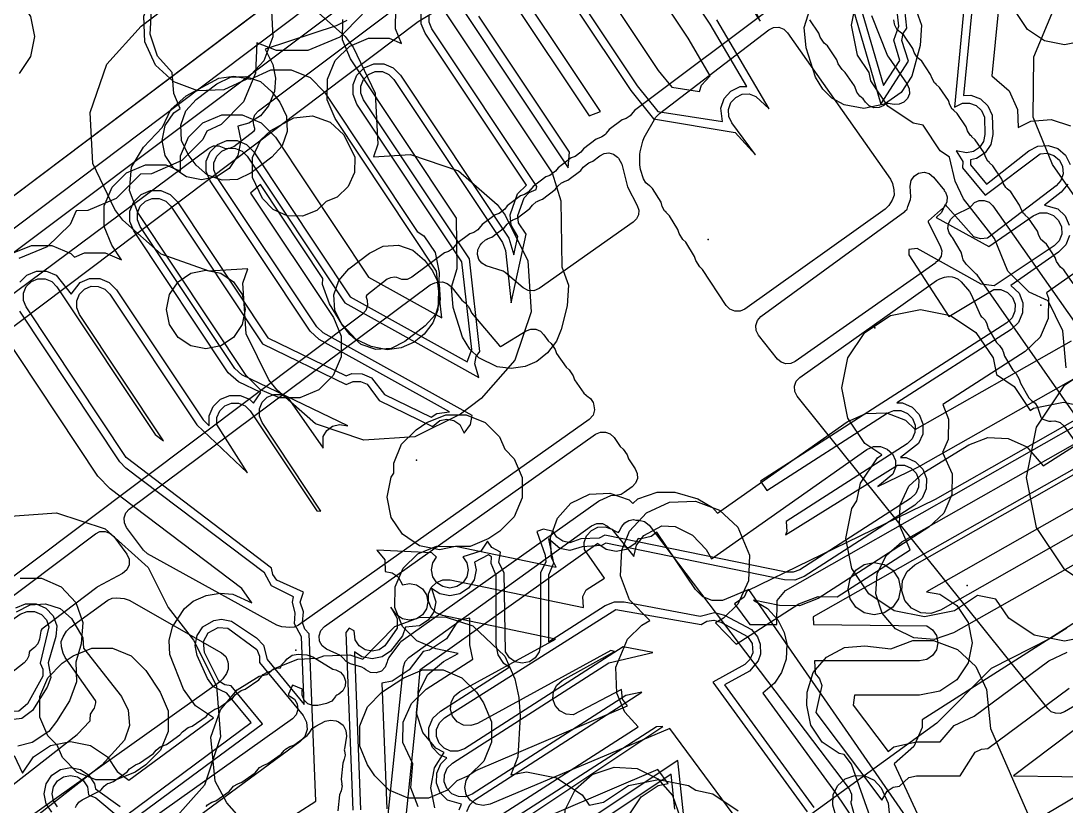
# Model space of a CAD drawing. Header units: metres. Extents: x 8738 to 9560, y -8972 to -7699.
# Drawn here: x 9349.42 to 9389.33, y -7882.86 to -7852.86 of the extents above; entities that cross this region are included whole.
import ezdxf

# ---------------------------------------------------------------- set-up
doc = ezdxf.new("R2010")
doc.units = ezdxf.units.M
for name, color, linetype in [('AI_GREENING_EXCLUSIONS', 1, 'Continuous'), ('AI_GREENING_LAWN', 82, 'Continuous'), ('AI_GREENING_REJECTED', 6, 'Continuous')]:
    doc.layers.add(name, color=color, linetype=linetype)

msp = doc.modelspace()

# ---------------------------------------------------------------- linework, layer by layer
at = {"layer": 'AI_GREENING_EXCLUSIONS'}
for points in [[(9333.088, -7871.645), (9364.359, -7848.05), (9391.502, -7827.84), (9428.723, -7799.764)], [(9333.683, -7872.449), (9364.962, -7848.849), (9392.102, -7828.64), (9429.904, -7800.137)], [(9335.234, -7870.01), (9362.139, -7849.734), (9362.899, -7849.006), (9363.245, -7848.891), (9365.487, -7847.211), (9365.693, -7846.912), (9366.61, -7846.383), (9389.296, -7829.48), (9390.041, -7828.782), (9390.381, -7828.672), (9391.693, -7827.695), (9392.609, -7827.004), (9392.813, -7826.704), (9393.465, -7826.275), (9393.817, -7826.132), (9424.276, -7803.709)], [(9335.234, -7870.01), (9362.139, -7849.734), (9362.899, -7849.006), (9363.245, -7848.891), (9365.487, -7847.211), (9365.693, -7846.912), (9366.61, -7846.383), (9389.296, -7829.48), (9390.041, -7828.782), (9390.381, -7828.672), (9391.693, -7827.695), (9392.609, -7827.004), (9392.813, -7826.704), (9393.465, -7826.275), (9393.817, -7826.132), (9424.276, -7803.709)], [(9427.307, -7806.445), (9396.043, -7829.461), (9395.367, -7830.08), (9395.065, -7830.18), (9394.084, -7830.902), (9392.779, -7831.876), (9392.573, -7832.175), (9391.673, -7832.697), (9368.959, -7849.621), (9368.225, -7850.305), (9367.899, -7850.411), (9366.754, -7851.264), (9365.644, -7852.1), (9365.452, -7852.383), (9364.585, -7852.899), (9337.717, -7873.147)], [(9427.307, -7806.445), (9396.043, -7829.461), (9395.367, -7830.08), (9395.065, -7830.18), (9394.084, -7830.902), (9392.779, -7831.876), (9392.573, -7832.175), (9391.673, -7832.697), (9368.959, -7849.621), (9368.225, -7850.305), (9367.899, -7850.411), (9366.754, -7851.264), (9365.644, -7852.1), (9365.452, -7852.383), (9364.585, -7852.899), (9337.717, -7873.147)], [(9373.01, -7845.81), (9377.646, -7852.872), (9377.266, -7852.017)], [(9368.784, -7849.09), (9372.946, -7855.347), (9373.736, -7856.329), (9376.212, -7856.702), (9376.139, -7856.199), (9376.271, -7855.832), (9376.533, -7855.543), (9376.886, -7855.376), (9377.139, -7855.364), (9375.743, -7852.988), (9371.595, -7846.752)], [(9385.928, -7846.988), (9385.063, -7856.165), (9385.374, -7856.01), (9385.647, -7856.002), (9385.902, -7856.1), (9386.1, -7856.288), (9386.212, -7856.537), (9386.229, -7857.202), (9386.176, -7857.47), (9386.024, -7857.697), (9385.797, -7857.849), (9385.529, -7857.902), (9385.136, -7857.83), (9385.384, -7858.238), (9385.379, -7858.482), (9386.242, -7859.521), (9388.335, -7857.943), (9388.607, -7857.922), (9388.867, -7858.007), (9389.074, -7858.185), (9389.198, -7858.428), (9389.219, -7858.701), (9389.134, -7858.96), (9388.956, -7859.168), (9386.332, -7861.165), (9386.064, -7861.189), (9385.808, -7861.11), (9384.715, -7859.874), (9384.576, -7860.178), (9384.371, -7860.369), (9386.383, -7861.486), (9388.072, -7860.31), (9388.322, -7860.2), (9388.595, -7860.195), (9388.849, -7860.294), (9389.046, -7860.484), (9389.156, -7860.734), (9389.161, -7861.007), (9389.061, -7861.261), (9388.872, -7861.458), (9386.589, -7862.99), (9386.085, -7862.922), (9383.64, -7861.564), (9383.33, -7861.6), (9383.319, -7861.807), (9384.855, -7864.157), (9386.567, -7863.121), (9386.84, -7863.125), (9387.09, -7863.235), (9387.28, -7863.431), (9387.38, -7863.685), (9387.375, -7863.958), (9387.266, -7864.209), (9387.069, -7864.398), (9377.66, -7870.442), (9377.896, -7870.803), (9382.498, -7867.847), (9382.752, -7867.747), (9383.025, -7867.752), (9383.276, -7867.861), (9383.465, -7868.058), (9383.565, -7868.312), (9383.56, -7868.585), (9383.451, -7868.835), (9383.255, -7869.025), (9378.634, -7871.993), (9378.671, -7872.365), (9378.617, -7872.494), (9382.889, -7869.836), (9383.162, -7869.841), (9383.412, -7869.95), (9383.602, -7870.147), (9383.702, -7870.401), (9383.697, -7870.674), (9383.588, -7870.924), (9383.391, -7871.114), (9379.161, -7873.831), (9378.911, -7873.93), (9378.642, -7873.928), (9371.711, -7872.505), (9371.498, -7872.624), (9370.799, -7872.645), (9370.381, -7872.798), (9370.113, -7872.745), (9369.886, -7872.593), (9369.741, -7872.375), (9369.375, -7872.281), (9369.122, -7872.368), (9369.436, -7873.274), (9369.46, -7873.546), (9369.265, -7873.943), (9369.265, -7876.704), (9369.212, -7876.972), (9369.06, -7877.199), (9368.833, -7877.351), (9368.565, -7877.404), (9368.297, -7877.351), (9368.07, -7877.199), (9367.918, -7876.972), (9367.865, -7873.947), (9367.669, -7873.559), (9367.726, -7873.157), (9367.394, -7872.984), (9367.239, -7872.742), (9366.976, -7873.124), (9366.29, -7873.335), (9366.443, -7873.563), (9366.496, -7873.831), (9366.443, -7874.099), (9366.291, -7874.326), (9366.064, -7874.478), (9365.796, -7874.531), (9365.528, -7874.478), (9365.301, -7874.326), (9365.149, -7874.099), (9365.096, -7873.831), (9365.149, -7873.563), (9365.289, -7873.355), (9365.11, -7873.187), (9363.012, -7873.09), (9363.315, -7873.456), (9363.332, -7873.903), (9363.599, -7873.956), (9363.826, -7874.108), (9363.992, -7874.407), (9364.259, -7874.354), (9364.527, -7874.407), (9364.754, -7874.559), (9364.906, -7874.786), (9364.959, -7875.054), (9364.906, -7875.322), (9364.754, -7875.549), (9364.527, -7875.701), (9364.259, -7875.754), (9363.991, -7875.701), (9363.764, -7875.549), (9363.549, -7875.26), (9363.782, -7875.689), (9363.791, -7876.063), (9363.32, -7876.735), (9363.093, -7876.887), (9362.825, -7876.94), (9362.557, -7876.887), (9362.33, -7876.735), (9362.178, -7876.508), (9362.139, -7876.168), (9361.954, -7876.068), (9361.825, -7876.23), (9362.09, -7883.017)], [(9369.617, -7848.536), (9373.753, -7854.756), (9374.27, -7855.398), (9375.327, -7855.558), (9375.413, -7855.318), (9375.74, -7854.957), (9374.895, -7853.519), (9370.762, -7847.305)], [(9386.244, -7847.256), (9385.409, -7855.715), (9385.697, -7855.707), (9386.062, -7855.846), (9386.345, -7856.114), (9386.504, -7856.47), (9386.529, -7857.202), (9386.453, -7857.585), (9386.236, -7857.909), (9385.912, -7858.126), (9385.674, -7858.173), (9385.675, -7858.369), (9386.286, -7859.105), (9387.906, -7857.831), (9388.254, -7857.654), (9388.643, -7857.624), (9389.013, -7857.745), (9389.31, -7857.999), (9389.487, -7858.347)], [(9387.239, -7847.354), (9386.488, -7854.959), (9387.161, -7855.535), (9387.479, -7856.248), (9387.499, -7856.938), (9387.983, -7856.692), (9388.761, -7856.631), (9389.503, -7856.874)], [(9380.174, -7848.859), (9382.251, -7856.046), (9383.318, -7854.406), (9383.057, -7853.607), (9383.114, -7853.34), (9383.252, -7853.139), (9382.863, -7849.569)], [(9380.423, -7848.693), (9382.359, -7855.33), (9382.982, -7854.373), (9382.757, -7853.603), (9382.943, -7853.069), (9382.572, -7849.674)], [(9368.534, -7849.256), (9372.704, -7855.525), (9373.575, -7856.608), (9376.687, -7857.123), (9377.473, -7857.985), (9376.566, -7856.763), (9376.45, -7856.516), (9376.436, -7856.243), (9376.528, -7855.986), (9376.712, -7855.784), (9376.959, -7855.667), (9377.231, -7855.654), (9377.488, -7855.746), (9377.99, -7856.218), (9375.997, -7852.829)], [(9368.076, -7851.913), (9371.117, -7856.485), (9371.555, -7856.326), (9367.368, -7850.031)], [(9349.352, -7852.042), (9349.786, -7852.691), (9349.938, -7853.456), (9349.786, -7854.221), (9349.352, -7854.87)], [(9365.331, -7852.096), (9369.702, -7858.668), (9370.037, -7859.743), (9370.078, -7862.256), (9370.325, -7862.966), (9370.28, -7863.745), (9370.044, -7864.649), (9369.866, -7865.101), (9369.532, -7865.546), (9369.121, -7865.871), (9368.676, -7866.064), (9368.142, -7866.146), (9367.605, -7866.081), (9366.903, -7865.741), (9366.554, -7865.403), (9366.274, -7864.941), (9366.274, -7864.941), (9365.926, -7863.817), (9365.855, -7863.04), (9366.079, -7862.322), (9366.047, -7860.395), (9362, -7854.311), (9361.703, -7853.59), (9361.705, -7852.809)], [(9389.334, -7866.115), (9389.205, -7864.699), (9388.65, -7863.554), (9387.916, -7863.23), (9387.106, -7862.42), (9386.591, -7861.171), (9385.412, -7859.657), (9385.097, -7858.992), (9384.882, -7858.073), (9384.522, -7857.832), (9383.87, -7856.852), (9383.491, -7856.777), (9382.518, -7856.127), (9381.868, -7855.153), (9381.804, -7854.832), (9381.363, -7854.172), (9381.134, -7853.024), (9381.363, -7851.875)], [(9349.095, -7861.74), (9349.817, -7861.443), (9350.597, -7861.445), (9351.318, -7861.745), (9351.461, -7861.888), (9351.848, -7861.729), (9352.629, -7861.73), (9353.264, -7861.995), (9352.893, -7861.437), (9352.596, -7860.716), (9352.597, -7859.935), (9352.898, -7859.215), (9353.451, -7858.664), (9354.172, -7858.367), (9354.952, -7858.369), (9355.513, -7858.603), (9355.514, -7858.025), (9355.815, -7857.304), (9356.368, -7856.754), (9357.089, -7856.456), (9357.87, -7856.458), (9358.59, -7856.758), (9359.14, -7857.311), (9362.693, -7862.652), (9365.49, -7864.208), (9365.288, -7862.419), (9361.415, -7856.597), (9361.118, -7855.876), (9361.12, -7855.095), (9361.42, -7854.375), (9361.973, -7853.824), (9362.695, -7853.527), (9363.475, -7853.529), (9363.957, -7853.73), (9363.726, -7853.169), (9363.728, -7852.388)], [(9360.341, -7852.164), (9361.795, -7853.466), (9362.1, -7853.872), (9362.945, -7855.63), (9363.052, -7857.578), (9362.884, -7858.057), (9364.291, -7857.965), (9366.132, -7858.589), (9367.6, -7859.874), (9367.914, -7860.283), (9368.775, -7862.029), (9368.903, -7863.979), (9368.275, -7865.827), (9366.991, -7867.291), (9366.207, -7867.893), (9364.458, -7868.756), (9362.511, -7868.884), (9360.663, -7868.258), (9359.198, -7866.974), (9358.889, -7866.572), (9358.024, -7864.823), (9357.895, -7862.878), (9358.078, -7862.338), (9356.608, -7862.419), (9354.767, -7861.773), (9353.313, -7860.472), (9353.008, -7860.065), (9352.164, -7858.307), (9352.056, -7856.359), (9352.702, -7854.518), (9352.702, -7854.518), (9354.003, -7853.065), (9354.794, -7852.471)], [(9361.866, -7852.848), (9361.46, -7853.054), (9358.749, -7853.943), (9359.04, -7854.535), (9359.137, -7855.058), (9359.103, -7855.56), (9358.876, -7856.115), (9358.564, -7856.485), (9358.118, -7856.766), (9357.705, -7856.885), (9357.815, -7857.436), (9357.701, -7858.01), (9357.376, -7858.497), (9356.889, -7858.822), (9356.315, -7858.936), (9355.741, -7858.822), (9355.254, -7858.497), (9354.929, -7858.01), (9354.815, -7857.436), (9354.929, -7856.862), (9355.254, -7856.375), (9355.498, -7856.213), (9355.259, -7855.643), (9355.192, -7854.841), (9354.636, -7854.208), (9354.351, -7853.375), (9354.41, -7852.489)], [(9366.271, -7852.395), (9370.316, -7858.477), (9370.36, -7857.875), (9366.91, -7852.689)], [(9383.553, -7852.314), (9383.802, -7853.023), (9383.759, -7853.802), (9383.438, -7854.975), (9383.032, -7855.596), (9382.392, -7856.042), (9381.61, -7856.206), (9380.861, -7856.073), (9380.389, -7855.81), (9380.039, -7855.473), (9379.758, -7855.012), (9379.406, -7853.888), (9379.333, -7853.112), (9379.333, -7853.112), (9379.554, -7852.393)], [(9391.115, -7852.543), (9390.681, -7853.192), (9390.032, -7853.626), (9389.267, -7853.778), (9388.502, -7853.626), (9387.853, -7853.192), (9387.419, -7852.543)], [(9390.042, -7860.122), (9388.814, -7858.351), (9388.072, -7856.547), (9388.072, -7856.547), (9388.102, -7854.24), (9388.854, -7852.44)], [(9362.456, -7852.607), (9361.601, -7853.484), (9360.369, -7853.999), (9359.181, -7853.999), (9358.431, -7853.703), (9358.376, -7854.866), (9357.923, -7855.95), (9357.068, -7856.827), (9356.518, -7857.074), (9356.368, -7857.393), (9355.558, -7858.203), (9354.407, -7858.701), (9353.986, -7858.718), (9353.059, -7859.652), (9351.975, -7860.105), (9351.528, -7860.122), (9351.296, -7860.636), (9350.419, -7861.491), (9349.335, -7861.944)], [(9349.373, -7862.848), (9349.649, -7862.573), (9350.01, -7862.424), (9350.4, -7862.425), (9350.76, -7862.575), (9351.334, -7863.301), (9351.68, -7862.858), (9352.041, -7862.71), (9352.431, -7862.711), (9352.792, -7862.861), (9353.067, -7863.137), (9356.371, -7868.105), (9356.61, -7868.332), (9356.611, -7867.954), (9356.761, -7867.594), (9357.037, -7867.318), (9357.398, -7867.17), (9357.788, -7867.171), (9358.148, -7867.321), (9358.295, -7867.468), (9358.582, -7867.065), (9357.727, -7866.65), (9357.331, -7866.304), (9353.726, -7860.883), (9353.577, -7860.523), (9353.578, -7860.132), (9353.728, -7859.772), (9354.004, -7859.497), (9354.365, -7859.348), (9354.755, -7859.349), (9355.115, -7859.499), (9355.391, -7859.776), (9358.845, -7864.97), (9361.844, -7866.424), (9362.057, -7866.339), (9362.447, -7866.345), (9362.805, -7866.499), (9363.307, -7867.134), (9365.088, -7867.998), (9365.298, -7867.858), (9365.78, -7867.802), (9360.811, -7865.038), (9360.464, -7864.718), (9356.643, -7858.973), (9356.494, -7858.612), (9356.495, -7858.222), (9356.645, -7857.862), (9356.921, -7857.586), (9357.282, -7857.438), (9357.672, -7857.438), (9358.033, -7857.589), (9358.308, -7857.865), (9361.995, -7863.408), (9366.463, -7865.893), (9366.634, -7865.421), (9366.254, -7862.066), (9362.248, -7856.043), (9362.1, -7855.682), (9362.1, -7855.292), (9362.25, -7854.932), (9362.527, -7854.657), (9362.888, -7854.508), (9363.278, -7854.509), (9363.638, -7854.659), (9363.913, -7854.936), (9368.053, -7861.16), (9368.237, -7861.802), (9368.391, -7861.095), (9368.136, -7860.662), (9368.099, -7860.273), (9368.381, -7859.465), (9368.719, -7859.144), (9364.856, -7853.337), (9364.707, -7852.976), (9364.708, -7852.586)], [(9355.278, -7886.139), (9360.675, -7882.672), (9360.426, -7876.285), (9360.26, -7876.106), (9360.164, -7875.85), (9360.206, -7875.443), (9360.083, -7875.071), (9360.21, -7874.693), (9359.19, -7874.234), (9359.034, -7874.009), (9358.982, -7873.77), (9358.982, -7873.77), (9353.442, -7869.538), (9349.62, -7863.793), (9349.516, -7863.541), (9349.517, -7863.267), (9349.622, -7863.015), (9349.815, -7862.823), (9350.068, -7862.719), (9350.341, -7862.719), (9350.593, -7862.824), (9350.786, -7863.018), (9354.541, -7868.664), (9354.862, -7868.906), (9351.651, -7864.079), (9351.547, -7863.826), (9351.548, -7863.553), (9351.653, -7863.301), (9351.847, -7863.108), (9352.099, -7863.004), (9352.372, -7863.005), (9352.624, -7863.11), (9352.817, -7863.303), (9356.14, -7868.299), (9358.068, -7870.132), (9356.904, -7868.286), (9356.905, -7868.013), (9357.01, -7867.761), (9357.203, -7867.568), (9357.456, -7867.464), (9357.729, -7867.465), (9357.981, -7867.57), (9358.174, -7867.763), (9360.715, -7871.583), (9360.873, -7871.591), (9358.626, -7868.212), (9358.522, -7867.96), (9358.523, -7867.687), (9358.628, -7867.435), (9358.821, -7867.242), (9359.074, -7867.138), (9359.347, -7867.138), (9359.599, -7867.243), (9360.955, -7869.186), (9360.953, -7868.744), (9361.093, -7868.51), (9361.313, -7868.347), (9361.578, -7868.281), (9361.895, -7868.339), (9357.858, -7866.38), (9357.581, -7866.138), (9353.975, -7860.717), (9353.871, -7860.465), (9353.872, -7860.192), (9353.977, -7859.939), (9354.17, -7859.747), (9354.423, -7859.643), (9354.696, -7859.643), (9354.948, -7859.748), (9355.141, -7859.942), (9358.641, -7865.204), (9361.837, -7866.755), (9362.111, -7866.635), (9362.384, -7866.638), (9362.635, -7866.746), (9363.101, -7867.368), (9365.139, -7868.357), (9365.413, -7868.135), (9365.681, -7868.082), (9365.949, -7868.135), (9366.176, -7868.287), (9366.347, -7868.613), (9366.59, -7868.288), (9366.652, -7867.943), (9360.956, -7864.776), (9360.714, -7864.552), (9356.892, -7858.807), (9356.788, -7858.554), (9356.789, -7858.281), (9356.894, -7858.029), (9357.088, -7857.836), (9357.34, -7857.732), (9357.613, -7857.733), (9357.865, -7857.838), (9358.058, -7858.031), (9361.785, -7863.635), (9366.904, -7866.482), (9366.75, -7865.959), (9366.806, -7865.691), (9366.944, -7865.489), (9366.544, -7861.96), (9362.498, -7855.877), (9362.394, -7855.625), (9362.394, -7855.351), (9362.5, -7855.099), (9362.693, -7854.907), (9362.946, -7854.803), (9363.219, -7854.803), (9363.471, -7854.908), (9363.664, -7855.102), (9367.803, -7861.326), (9367.916, -7861.635), (9368.143, -7863.64), (9368.715, -7861.017), (9368.423, -7860.575), (9368.397, -7860.303), (9368.637, -7859.621), (9368.822, -7859.42), (9369.089, -7859.305), (9369.113, -7859.195), (9365.106, -7853.17), (9365.002, -7852.918), (9365.002, -7852.645)], [(9389.396, -7859.107), (9389.142, -7859.403), (9388.507, -7859.902), (9389.011, -7860.042), (9389.292, -7860.312), (9389.449, -7860.67)], [(9389.456, -7861.06), (9389.314, -7861.423), (9389.043, -7861.704), (9387.224, -7862.972), (9387.532, -7863.269), (9387.675, -7863.632), (9387.668, -7864.022), (9387.512, -7864.38), (9387.231, -7864.651), (9382.866, -7867.455), (9383.089, -7867.459), (9383.447, -7867.615), (9383.718, -7867.895), (9383.86, -7868.259), (9383.853, -7868.649), (9383.698, -7869.006), (9383.002, -7869.544), (9383.226, -7869.548), (9383.583, -7869.704), (9383.854, -7869.985), (9383.997, -7870.348), (9383.99, -7870.738), (9383.834, -7871.096), (9383.553, -7871.366), (9379.323, -7874.084), (9378.966, -7874.225), (9378.582, -7874.222), (9371.752, -7872.819), (9371.59, -7872.909), (9370.855, -7872.961), (9370.381, -7873.098), (9369.998, -7873.022), (9369.565, -7872.652), (9369.758, -7873.579), (9369.565, -7874.043), (9369.565, -7876.584), (9371.73, -7875.193), (9372.08, -7875.053), (9372.457, -7875.052), (9375.355, -7875.605), (9375.902, -7875.462), (9376.279, -7875.564), (9377.319, -7876.111), (9377.551, -7876.396), (9377.652, -7876.671), (9377.655, -7877.061), (9377.569, -7877.317), (9377.235, -7877.701), (9376.282, -7878.229), (9379.694, -7882.916)], [(9389.615, -7862.525), (9388.578, -7863.248), (9388.659, -7863.455), (9388.645, -7864.235), (9388.334, -7864.95), (9387.772, -7865.492), (9384.622, -7867.515), (9384.845, -7868.081), (9384.831, -7868.861), (9384.614, -7869.359), (9384.981, -7870.17), (9384.967, -7870.951), (9384.655, -7871.666), (9384.094, -7872.208), (9379.864, -7874.925), (9379.149, -7875.208), (9378.38, -7875.201), (9377.392, -7874.998), (9377.93, -7875.318), (9378.327, -7875.75), (9378.568, -7876.233), (9378.662, -7876.662), (9378.638, -7877.248), (9378.466, -7877.761), (9378.199, -7878.167), (9377.751, -7878.548), (9380.523, -7882.357), (9383.211, -7886.341), (9391.661, -7881.329)], [(9353.467, -7883.19), (9358.21, -7879.668), (9357.279, -7878.541), (9356.767, -7878.301), (9356.541, -7877.983), (9356.15, -7877.105), (9356.074, -7876.723), (9356.15, -7876.34), (9356.367, -7876.015), (9356.781, -7875.767), (9357.074, -7875.723), (9357.457, -7875.799), (9358.413, -7876.437), (9358.683, -7876.719), (9358.821, -7877.267), (9360.231, -7878.974), (9360.13, -7876.399), (9359.868, -7875.898), (9359.886, -7875.493), (9359.783, -7875.071), (9359.824, -7874.864), (9358.981, -7874.449), (9358.72, -7873.948), (9353.422, -7869.949), (9353.192, -7869.705), (9349.37, -7863.959)], [(9390.411, -7876.337), (9389.263, -7876.566), (9388.115, -7876.337), (9387.142, -7875.687), (9386.652, -7874.954), (9385.953, -7874.815), (9385.065, -7875.408), (9383.917, -7875.636), (9382.769, -7875.408), (9381.796, -7874.758), (9381.145, -7873.784), (9380.917, -7872.636), (9381.145, -7871.488), (9381.34, -7871.197), (9381.474, -7870.526), (9382.124, -7869.552), (9382.292, -7869.44), (9381.646, -7869.008), (9380.996, -7868.035), (9380.996, -7868.035), (9380.767, -7866.887), (9380.996, -7865.739), (9381.646, -7864.766), (9382.619, -7864.115), (9383.767, -7863.887), (9384.915, -7864.115), (9385.889, -7864.766), (9386.539, -7865.739), (9386.666, -7866.379), (9387.346, -7866.833), (9387.958, -7867.749), (9388.085, -7867.664), (9389.233, -7867.435), (9390.102, -7867.608)], [(9349.161, -7880.93), (9349.473, -7881.608), (9349.894, -7880.978), (9350.543, -7880.544), (9351.308, -7880.392), (9352.073, -7880.544), (9352.722, -7880.978), (9353.094, -7881.534), (9353.533, -7881.872), (9356.766, -7879.49), (9356.079, -7879.027), (9355.628, -7878.39), (9355.105, -7877.073), (9355.083, -7876.533), (9355.207, -7876.007), (9355.66, -7875.308), (9355.997, -7875.037), (9356.488, -7874.811), (9357.021, -7874.723), (9357.504, -7874.769), (9358.234, -7875.093), (9357.858, -7874.55), (9352.82, -7870.747), (9352.359, -7870.258), (9348.538, -7864.513)], [(9361.469, -7887.233), (9372.99, -7879.832), (9372.478, -7879.268), (9372.176, -7878.545), (9372.137, -7877.559), (9372.585, -7876.483), (9373.125, -7875.943), (9373.439, -7875.771), (9372.661, -7874.984), (9372.32, -7874.067), (9372.359, -7873.081), (9372.661, -7872.358), (9373.308, -7871.659), (9374.19, -7871.25), (9375.176, -7871.211), (9376.093, -7871.552), (9376.792, -7872.199), (9377.24, -7873.275), (9377.201, -7874.261), (9376.792, -7875.143), (9376.252, -7875.683), (9375.938, -7875.855), (9376.728, -7876.672), (9379.13, -7875.137), (9379.857, -7874.853), (9380.587, -7874.867), (9383.37, -7873.076), (9382.967, -7872.13), (9382.996, -7871.351), (9383.322, -7870.641), (9383.894, -7870.111), (9385.611, -7869.056), (9386.343, -7868.785), (9387.122, -7868.814), (9387.832, -7869.14), (9388.455, -7869.863), (9396.082, -7865.002)], [(9365.227, -7882.926), (9365.067, -7882.162), (9365.211, -7881.395), (9365.586, -7880.819), (9365.263, -7880.65), (9364.763, -7880.052), (9364.529, -7879.307), (9364.598, -7878.53), (9364.959, -7877.838), (9364.959, -7877.838), (9365.558, -7877.338), (9366.111, -7877.035), (9365.257, -7876.857), (9364.538, -7876.552), (9363.992, -7875.995), (9363.7, -7875.271), (9363.707, -7874.491), (9364.012, -7873.773), (9364.569, -7873.226), (9365.293, -7872.934), (9366.073, -7872.941), (9369.851, -7873.729), (9369.685, -7873.383), (9369.643, -7872.603), (9369.902, -7871.867), (9370.423, -7871.286), (9371.127, -7870.949), (9371.906, -7870.907), (9372.642, -7871.166), (9372.786, -7871.295), (9372.974, -7871.125), (9373.71, -7870.864), (9374.389, -7870.862), (9375.269, -7871.122), (9375.823, -7871.457), (9376.023, -7871.669), (9380.975, -7868.177), (9381.688, -7867.86), (9382.468, -7867.841), (9383.197, -7868.121), (9383.57, -7868.477), (9389.541, -7865.085)], [(9390.909, -7874.923), (9389.286, -7873.84), (9388.203, -7872.217), (9387.822, -7870.304), (9388.203, -7868.391), (9389.286, -7866.768), (9390.909, -7865.685)], [(9389.079, -7900.028), (9374.203, -7879.898), (9367.341, -7882.784), (9367.074, -7882.84), (9366.806, -7882.79), (9366.577, -7882.641), (9366.423, -7882.415), (9366.367, -7882.148), (9366.417, -7881.879), (9366.566, -7881.651), (9366.792, -7881.497), (9372.58, -7879.026), (9372.388, -7878.772), (9372.355, -7878.406), (9370.509, -7879.374), (9370.509, -7879.374), (9370.237, -7879.352), (9369.994, -7879.228), (9369.817, -7879.02), (9369.733, -7878.76), (9369.755, -7878.487), (9369.879, -7878.244), (9370.087, -7878.067), (9372.086, -7876.953), (9371.943, -7876.923), (9366.853, -7879.706), (9366.593, -7879.788), (9366.321, -7879.764), (9366.078, -7879.638), (9365.903, -7879.428), (9365.821, -7879.168), (9365.845, -7878.895), (9365.972, -7878.653), (9366.181, -7878.478), (9369.83, -7876.482), (9365.522, -7875.584), (9365.271, -7875.478), (9365.079, -7875.283), (9364.977, -7875.029), (9364.979, -7874.756), (9365.086, -7874.505), (9365.281, -7874.314), (9365.534, -7874.211), (9365.808, -7874.214), (9370.907, -7875.277), (9370.878, -7874.848), (9371.002, -7874.605), (9371.698, -7874.155), (9370.945, -7873.06), (9370.93, -7872.787), (9371.02, -7872.53), (9371.203, -7872.327), (9371.449, -7872.208), (9371.722, -7872.194), (9371.979, -7872.284), (9372.826, -7873.324), (9372.927, -7872.895), (9373.206, -7872.528), (9373.897, -7872.151), (9374.403, -7872.184), (9375.068, -7872.515), (9375.587, -7873.063), (9375.795, -7873.42), (9381.724, -7869.239), (9381.974, -7869.129), (9382.247, -7869.122), (9382.502, -7869.22), (9382.7, -7869.408), (9382.81, -7869.658), (9382.817, -7869.931), (9382.719, -7870.186), (9382.146, -7870.655), (9383.697, -7869.9), (9390.184, -7866.215)], [(9390.875, -7867.433), (9384.33, -7871.149), (9377.139, -7874.651), (9377.042, -7874.875), (9376.662, -7875.138), (9377.248, -7875.918), (9378.283, -7875.918), (9378.3, -7875.004), (9378.617, -7874.623), (9390.264, -7868.006)], [(9391.619, -7872.506), (9385.033, -7876.247), (9384.292, -7876.493), (9383.514, -7876.436), (9382.816, -7876.086), (9382.306, -7875.496), (9382.06, -7874.755), (9382.117, -7873.977), (9382.467, -7873.279), (9383.057, -7872.769), (9389.963, -7868.846)], [(9390.956, -7869.224), (9379.675, -7875.631), (9379.684, -7875.918), (9384.006, -7875.972), (9384.233, -7876.123), (9384.385, -7876.35), (9384.438, -7876.618), (9384.385, -7876.886), (9384.233, -7877.113), (9384.006, -7877.265), (9383.738, -7877.318), (9379.728, -7877.318), (9379.743, -7877.793), (9379.919, -7877.999), (9380.005, -7878.258), (9379.775, -7879.28), (9382.297, -7882.634), (9382.501, -7882.294), (9382.729, -7882.144), (9382.969, -7882.099), (9383.32, -7881.772), (9383.623, -7881.703), (9385.285, -7881.703), (9385.853, -7880.805), (9386.097, -7880.682), (9386.343, -7880.664), (9389.446, -7878.355)], [(9391.285, -7871.546), (9384.539, -7875.377), (9384.169, -7875.5), (9383.78, -7875.472), (9383.431, -7875.297), (9383.176, -7875.002), (9383.053, -7874.632), (9383.081, -7874.242), (9383.256, -7873.894), (9383.551, -7873.638), (9390.457, -7869.716)], [(9391.598, -7870.354), (9383.999, -7874.67), (9384.504, -7874.77), (9385.153, -7875.204), (9385.586, -7875.853), (9385.738, -7876.618), (9385.586, -7877.384), (9385.153, -7878.032), (9384.504, -7878.466), (9383.738, -7878.618), (9381.256, -7878.618), (9381.2, -7879.011), (9382.53, -7880.781), (9382.757, -7880.6), (9383.623, -7880.403), (9384.526, -7880.403), (9385.053, -7879.781), (9385.821, -7879.424), (9388.671, -7877.31), (9389.376, -7876.977)], [(9348.836, -7871.804), (9350.782, -7871.66), (9352.634, -7872.272), (9354.272, -7873.751), (9355.042, -7875.279), (9356.014, -7876.526), (9356.892, -7878.268), (9357.036, -7880.214), (9356.424, -7882.066), (9354.66, -7884.053), (9347.401, -7889.721)], [(9396.739, -7871.345), (9383.838, -7879.563), (9383.832, -7879.865), (9383.519, -7880.58), (9382.766, -7881.242), (9385.798, -7887.793), (9390.898, -7895.471)], [(9385.545, -7886.627), (9377.212, -7874.584), (9376.209, -7875.005), (9375.819, -7875.008), (9375.457, -7874.863), (9375.179, -7874.589), (9373.696, -7872.394), (9373.48, -7872.558), (9373.102, -7872.657), (9372.991, -7872.641), (9372.86, -7872.837), (9372.536, -7873.054), (9372.153, -7873.13), (9371.77, -7873.054), (9371.446, -7872.837), (9371.444, -7872.834), (9364.655, -7877.668), (9364.572, -7878.523), (9364.585, -7878.666), (9364.098, -7883.387)], [(9366.156, -7883), (9366.246, -7882.794), (9365.701, -7882.635), (9365.43, -7882.354), (9365.287, -7881.991), (9365.295, -7881.601), (9365.45, -7881.243), (9365.681, -7881.02), (9365.404, -7880.9), (9365.133, -7880.619), (9364.991, -7880.256), (9364.998, -7879.866), (9365.153, -7879.508), (9365.434, -7879.237), (9368.063, -7877.548), (9367.858, -7877.411), (9367.641, -7877.087), (9367.565, -7876.704), (9367.565, -7874.05), (9367.371, -7873.596), (9367.391, -7873.336), (9367.278, -7873.26), (9366.738, -7873.541), (9366.796, -7873.831), (9366.72, -7874.214), (9366.503, -7874.538), (9366.179, -7874.755), (9365.796, -7874.831), (9365.413, -7874.755), (9365.098, -7874.544), (9365.259, -7875.054), (9365.183, -7875.437), (9364.966, -7875.761), (9364.642, -7875.978), (9364.098, -7876.022), (9363.995, -7876.363), (9363.532, -7876.947), (9363.208, -7877.164), (9362.825, -7877.24), (9362.442, -7877.164), (9362.154, -7876.971), (9362.39, -7883.006)], [(9349.392, -7874.148), (9350.208, -7874.151), (9350.954, -7874.479), (9351.508, -7875.079), (9351.776, -7875.849), (9351.714, -7876.663), (9351.514, -7877.357), (9351.542, -7878.108), (9351.27, -7878.84), (9350.78, -7879.635), (9350.477, -7880.015), (9349.843, -7880.434), (9349.3, -7880.574)], [(9349.248, -7875.441), (9349.77, -7875.177), (9350.354, -7875.134), (9350.91, -7875.318), (9351.353, -7875.7), (9351.776, -7876.427), (9351.805, -7876.822), (9353.256, -7878.68), (9353.519, -7879.202), (9353.562, -7879.786), (9353.379, -7880.342), (9352.506, -7881.295), (9345.247, -7886.962)], [(9349.218, -7875.29), (9349.592, -7875.128), (9350, -7875.129), (9350.374, -7875.294), (9350.65, -7875.593), (9350.785, -7875.978), (9350.754, -7876.385), (9350.463, -7877.392), (9350.555, -7877.949), (9350.419, -7878.315), (9349.859, -7879.21), (9349.451, -7879.514), (9348.919, -7879.573)], [(9357.945, -7883.488), (9357.276, -7882.737), (9356.837, -7881.907), (9356.674, -7880.23), (9357.041, -7879.185), (9357.672, -7878.416), (9358.52, -7877.896), (9358.808, -7877.835), (9359.064, -7877.614), (9359.987, -7877.243), (9360.745, -7877.206), (9360.986, -7877.115), (9361.98, -7877.089), (9362.474, -7877.245), (9363.697, -7876.005), (9364.628, -7875.655), (9365.622, -7875.628), (9366.672, -7875.98), (9367.896, -7877.139), (9368.282, -7877.995), (9368.437, -7878.714), (9368.476, -7879.431), (9368.399, -7880.976), (9368.125, -7881.672), (9368.728, -7881.552), (9369.876, -7881.78), (9370.85, -7882.43), (9371.112, -7882.823), (9371.663, -7882.714), (9372.618, -7882.076), (9373.766, -7881.847), (9374.914, -7882.076), (9375.187, -7882.257), (9375.837, -7882.387), (9376.81, -7883.037)], [(9364.589, -7882.894), (9364.303, -7882.168), (9364.378, -7881.249), (9364.006, -7880.433), (9364.02, -7879.653), (9364.332, -7878.938), (9364.894, -7878.396), (9366.674, -7877.252), (9366.565, -7876.704), (9366.565, -7875.676), (9366.117, -7875.767), (9365.673, -7876.468), (9365.024, -7876.902), (9364.782, -7876.95), (9364.239, -7877.654), (9363.59, -7878.088), (9363.202, -7878.165), (9363.389, -7882.967)], [(9366.449, -7883.064), (9366.558, -7882.814), (9366.755, -7882.624), (9373.131, -7878.505), (9372.52, -7878.632), (9366.65, -7882.402), (9366.396, -7882.502), (9366.123, -7882.497), (9365.872, -7882.388), (9365.683, -7882.192), (9365.583, -7881.937), (9365.588, -7881.664), (9365.697, -7881.414), (9365.893, -7881.224), (9371.873, -7877.383), (9373.545, -7876.99), (9372.413, -7876.775), (9366.353, -7880.668), (9366.099, -7880.767), (9365.826, -7880.763), (9365.575, -7880.653), (9365.386, -7880.457), (9365.286, -7880.203), (9365.291, -7879.93), (9365.4, -7879.679), (9365.596, -7879.49), (9372.137, -7875.348), (9375.4, -7875.919), (9375.611, -7875.797), (9375.882, -7875.761), (9376.146, -7875.832), (9377.168, -7876.379), (9377.336, -7876.65), (9377.361, -7877.005), (9377.258, -7877.258), (9377.067, -7877.453), (9375.839, -7878.131), (9379.445, -7883.084)], [(9353.724, -7883.346), (9358.644, -7879.722), (9357.445, -7878.271), (9357.204, -7878.229), (9356.973, -7878.084), (9356.428, -7876.99), (9356.391, -7876.572), (9356.566, -7876.241), (9356.952, -7876.033), (9357.325, -7876.069), (9358.43, -7876.88), (9358.529, -7877.135), (9358.524, -7877.379), (9360.194, -7879.401), (9360.327, -7879.651), (9360.349, -7879.932), (9360.259, -7880.2), (9360.07, -7880.41), (9354.554, -7884.473)], [(9389.355, -7876.069), (9388.746, -7876.451), (9386.475, -7877.605), (9384.391, -7879.698), (9379.447, -7883.281), (9376.851, -7884.835), (9370.879, -7887.793), (9367.405, -7891.933), (9368.424, -7892.337), (9371.351, -7893.953), (9376.506, -7897.79), (9380.783, -7901.52), (9382.801, -7903.553), (9386.169, -7907.657), (9389.287, -7912.232), (9389.635, -7912.861)], [(9389.692, -7896.636), (9383.159, -7886.801), (9382.94, -7886.361), (9381.136, -7881.254), (9380.852, -7880.887), (9380.66, -7880.849), (9380.011, -7880.415), (9379.577, -7879.766), (9379.425, -7879.001), (9379.438, -7878.506), (9379.674, -7877.763), (9380.177, -7877.166), (9380.87, -7876.807), (9381.648, -7876.74), (9381.648, -7876.74), (9382.633, -7876.85), (9383.475, -7876.54), (9384.266, -7876.54), (9385.183, -7876.882), (9385.883, -7877.529), (9386.292, -7878.41), (9386.447, -7879.903), (9388.696, -7885.057), (9392.524, -7890.82)], [(9390.28, -7879.479), (9387.327, -7881.703), (9391.019, -7881.756)], [(9367.244, -7884.273), (9373.925, -7879.815), (9373.684, -7879.837), (9367.511, -7883.802)], [(9374.728, -7883.278), (9374.498, -7881.116), (9368.021, -7885.437)], [(9350.601, -7883.099), (9350.384, -7882.775), (9350.308, -7882.392), (9350.384, -7882.009), (9350.601, -7881.685), (9350.925, -7881.468), (9351.308, -7881.392), (9351.691, -7881.468), (9352.015, -7881.685), (9352.232, -7882.009), (9352.269, -7882.197), (9353.205, -7882.881)], [(9350.813, -7882.887), (9350.661, -7882.66), (9350.661, -7882.66), (9350.608, -7882.392), (9350.661, -7882.124), (9350.813, -7881.897), (9351.04, -7881.745), (9351.308, -7881.692), (9351.576, -7881.745), (9351.803, -7881.897), (9351.955, -7882.124), (9352.001, -7882.426), (9352.282, -7882.549), (9353.202, -7883.324)], [(9372.667, -7883.153), (9373.101, -7882.504), (9373.75, -7882.07), (9374.135, -7881.994), (9373.744, -7881.464), (9367.852, -7883.98)], [(9374.394, -7882.979), (9374.252, -7881.641), (9368.187, -7885.687)], [(9380.561, -7883.309), (9380.416, -7882.826), (9380.435, -7882.436), (9380.601, -7882.083), (9380.89, -7881.821), (9381.257, -7881.689), (9381.647, -7881.708), (9382, -7881.874), (9382.262, -7882.163), (9382.532, -7882.744), (9382.604, -7883.377)]]:
    msp.add_lwpolyline(points, dxfattribs=at)
for points in [[(9355.981, -7850.657), (9356.967, -7850.618), (9357.884, -7850.959), (9358.583, -7851.606), (9358.992, -7852.488), (9359.031, -7853.474), (9358.69, -7854.391), (9358.043, -7855.09), (9357.161, -7855.499), (9356.175, -7855.538), (9355.258, -7855.197), (9354.559, -7854.55), (9354.15, -7853.668), (9354.111, -7852.682), (9354.452, -7851.765), (9355.099, -7851.066), (9355.981, -7850.657)], [(9360.947, -7862.705), (9358.562, -7859.119), (9358.19, -7859.441), (9361.349, -7864.191), (9361.647, -7864.912), (9361.645, -7865.693), (9361.345, -7866.413), (9360.792, -7866.964), (9360.07, -7867.261), (9359.29, -7867.259), (9358.569, -7866.959), (9358.019, -7866.406), (9353.878, -7860.181), (9353.562, -7859.346), (9353.64, -7858.458), (9354.097, -7857.691), (9354.825, -7856.93), (9355.148, -7856.251), (9355.728, -7855.729), (9356.975, -7855.055), (9357.554, -7854.969), (9358.179, -7855.087), (9358.963, -7854.728), (9359.743, -7854.73), (9360.463, -7855.03), (9361.014, -7855.583), (9364.555, -7860.907), (9364.802, -7861.07), (9365.239, -7861.717), (9365.395, -7862.481), (9365.342, -7863.898), (9365.145, -7864.401), (9364.82, -7864.832), (9364.439, -7865.134), (9363.944, -7865.349), (9363.399, -7865.425), (9362.79, -7865.305), (9362.218, -7865.039), (9361.69, -7864.465), (9361.205, -7863.667), (9360.937, -7862.934), (9360.947, -7862.705)], [(9359.555, -7856.501), (9359.587, -7857.086), (9359.393, -7857.638), (9359.003, -7858.074), (9358.212, -7858.668), (9357.685, -7858.922), (9357.1, -7858.954), (9356.548, -7858.76), (9356.112, -7858.37), (9355.807, -7857.963), (9355.553, -7857.436), (9355.521, -7856.852), (9355.715, -7856.299), (9356.105, -7855.863), (9356.896, -7855.269), (9357.424, -7855.016), (9358.008, -7854.984), (9358.56, -7855.177), (9358.996, -7855.568), (9359.301, -7855.974), (9359.555, -7856.501)], [(9362.166, -7858.074), (9362.154, -7858.659), (9361.92, -7859.195), (9361.498, -7859.601), (9361.068, -7859.769), (9360.718, -7860.106), (9360.173, -7860.319), (9359.588, -7860.308), (9359.052, -7860.073), (9358.646, -7859.651), (9358.256, -7858.847), (9358.255, -7858.081), (9358.574, -7857.411), (9358.964, -7857.056), (9359.84, -7856.562), (9360.555, -7856.497), (9361.231, -7856.734), (9361.753, -7857.222), (9362.166, -7858.074)], [(9365.395, -7862.936), (9365.433, -7863.52), (9365.245, -7864.075), (9364.86, -7864.515), (9364.076, -7865.117), (9363.551, -7865.376), (9362.967, -7865.414), (9362.413, -7865.227), (9361.973, -7864.841), (9361.664, -7864.439), (9361.404, -7863.914), (9361.366, -7863.33), (9361.553, -7862.776), (9361.939, -7862.336), (9362.724, -7861.732), (9363.247, -7861.474), (9363.831, -7861.435), (9364.386, -7861.622), (9364.826, -7862.008), (9365.136, -7862.412), (9365.395, -7862.936)], [(9357.863, -7864.466), (9357.538, -7864.953), (9357.051, -7865.278), (9356.477, -7865.392), (9355.903, -7865.278), (9355.416, -7864.953), (9355.091, -7864.466), (9354.977, -7863.892), (9355.091, -7863.318), (9355.416, -7862.831), (9355.903, -7862.506), (9356.477, -7862.392), (9357.051, -7862.506), (9357.538, -7862.831), (9357.863, -7863.318), (9357.977, -7863.892), (9357.863, -7864.466)], [(9367.146, -7868.207), (9367.698, -7868.758), (9367.894, -7869.229), (9368.255, -7869.589), (9368.555, -7870.309), (9368.556, -7871.09), (9368.258, -7871.811), (9367.707, -7872.364), (9367.291, -7872.642), (9366.571, -7872.941), (9366.017, -7872.942), (9365.399, -7873.065), (9364.634, -7872.913), (9363.985, -7872.479), (9363.551, -7871.83), (9363.399, -7871.065), (9363.551, -7870.3), (9363.66, -7870.137), (9363.659, -7869.762), (9363.957, -7869.04), (9364.508, -7868.488), (9364.924, -7868.21), (9365.644, -7867.91), (9366.425, -7867.909), (9367.146, -7868.207)], [(9381.62, -7875.482), (9381.296, -7875.265), (9381.079, -7874.941), (9381.003, -7874.558), (9381.079, -7874.175), (9381.296, -7873.851), (9381.62, -7873.634), (9382.003, -7873.558), (9382.386, -7873.634), (9382.71, -7873.851), (9382.927, -7874.175), (9383.003, -7874.558), (9382.927, -7874.941), (9382.71, -7875.265), (9382.386, -7875.482), (9382.003, -7875.558), (9381.62, -7875.482)], [(9344.898, -7879.222), (9344.891, -7878.949), (9344.99, -7878.694), (9345.178, -7878.496), (9349.39, -7875.535), (9349.653, -7875.422), (9349.938, -7875.423), (9350.199, -7875.538), (9350.393, -7875.747), (9350.487, -7876.017), (9350.146, -7877.407), (9350.248, -7877.629), (9350.258, -7877.902), (9349.673, -7878.953), (9349.339, -7879.235), (9348.883, -7879.259), (9348.51, -7878.996), (9348.382, -7878.664), (9348.384, -7877.954), (9345.733, -7879.752), (9345.46, -7879.759), (9345.206, -7879.66), (9345.008, -7879.472), (9344.898, -7879.222)], [(9353.776, -7881.559), (9353.056, -7881.858), (9352.275, -7881.859), (9351.554, -7881.562), (9351.002, -7881.01), (9350.806, -7880.54), (9350.445, -7880.18), (9350.145, -7879.459), (9350.145, -7878.679), (9350.442, -7877.957), (9350.993, -7877.405), (9351.409, -7877.127), (9352.129, -7876.827), (9352.91, -7876.826), (9353.631, -7877.124), (9354.184, -7877.675), (9354.74, -7878.506), (9355.04, -7879.226), (9355.041, -7880.007), (9354.743, -7880.728), (9354.192, -7881.281), (9353.776, -7881.559)], [(9367.088, -7878.922), (9367.387, -7879.643), (9367.388, -7880.423), (9367.091, -7881.145), (9366.54, -7881.697), (9366.069, -7881.893), (9365.709, -7882.254), (9364.988, -7882.553), (9364.208, -7882.554), (9363.486, -7882.256), (9362.934, -7881.705), (9362.656, -7881.29), (9362.356, -7880.569), (9362.355, -7879.789), (9362.653, -7879.068), (9363.204, -7878.515), (9364.035, -7877.959), (9364.755, -7877.659), (9365.536, -7877.658), (9366.257, -7877.956), (9366.81, -7878.507), (9367.088, -7878.922)], [(9372.07, -7881.369), (9372.956, -7881.428), (9373.736, -7881.815), (9374.302, -7882.459), (9374.587, -7883.292), (9374.528, -7884.178), (9374.141, -7884.958), (9373.497, -7885.524), (9372.664, -7885.809), (9371.778, -7885.75), (9370.998, -7885.363), (9370.432, -7884.719), (9370.147, -7883.886), (9370.206, -7883), (9370.593, -7882.22), (9371.237, -7881.654), (9372.07, -7881.369)]]:
    msp.add_lwpolyline(points, close=True, dxfattribs=at)
at = {"layer": 'AI_GREENING_LAWN'}
for points in [[(9430.594, -7800.53), (9334.102, -7873.009)], [(9318.81, -7885.818), (9356.59, -7857.726), (9356.776, -7857.641), (9356.98, -7857.636), (9357.17, -7857.714), (9357.19, -7857.728), (9357.243, -7857.735), (9357.421, -7857.716), (9357.547, -7857.665), (9358.321, -7857.058), (9358.35, -7857.024), (9358.346, -7856.979), (9358.307, -7856.849), (9358.289, -7856.648), (9358.352, -7856.457), (9358.486, -7856.305), (9396.899, -7827.466)], [(9378.44, -7852.102), (9372.854, -7856.286), (9372.739, -7856.427), (9372.734, -7856.423), (9372.689, -7856.486), (9372.528, -7856.587), (9372.374, -7856.647), (9371.885, -7857.012), (9371.77, -7857.154), (9371.768, -7857.152), (9371.736, -7857.198), (9371.605, -7857.296), (9371.553, -7857.313), (9371.554, -7857.316), (9371.385, -7857.386), (9370.897, -7857.753), (9370.799, -7857.88), (9370.585, -7858.041), (9370.435, -7858.099), (9369.928, -7858.479), (9369.83, -7858.607), (9369.615, -7858.767), (9369.466, -7858.825), (9368.976, -7859.19), (9368.861, -7859.332), (9368.856, -7859.328), (9368.811, -7859.39), (9368.651, -7859.491), (9368.496, -7859.552), (9367.989, -7859.932), (9367.891, -7860.059), (9367.676, -7860.22), (9367.527, -7860.278), (9367.037, -7860.643), (9366.922, -7860.784), (9366.917, -7860.78), (9366.872, -7860.843), (9366.711, -7860.944), (9366.557, -7861.004), (9366.068, -7861.369), (9365.952, -7861.511), (9365.947, -7861.507), (9365.902, -7861.569), (9365.742, -7861.67), (9365.587, -7861.73), (9364.348, -7862.657), (9364.165, -7862.743), (9363.962, -7862.748), (9363.773, -7862.673), (9363.756, -7862.662), (9363.702, -7862.655), (9363.525, -7862.676), (9363.399, -7862.728), (9362.631, -7863.344), (9362.603, -7863.378), (9362.607, -7863.422), (9362.639, -7863.532), (9362.655, -7863.732), (9362.592, -7863.922), (9362.459, -7864.072), (9324.238, -7892.798)], [(9381.905, -7852.663), (9382.514, -7854.203), (9382.542, -7854.254), (9383.26, -7855.276), (9383.339, -7855.454), (9383.344, -7855.649), (9383.274, -7855.831), (9383.139, -7855.972), (9382.961, -7856.051), (9382.766, -7856.056), (9382.541, -7856.017), (9382.494, -7856.019), (9382.452, -7856.038), (9382.373, -7856.095), (9382.191, -7856.178), (9381.992, -7856.183), (9381.807, -7856.11), (9381.665, -7855.97), (9381.579, -7855.843), (9381.453, -7855.735), (9381.335, -7855.587), (9381.313, -7855.513), (9381.307, -7855.515), (9381.245, -7855.344), (9380.897, -7854.829), (9380.775, -7854.725), (9380.625, -7854.502), (9380.575, -7854.35), (9380.215, -7853.815), (9380.093, -7853.711), (9379.943, -7853.488), (9379.893, -7853.336), (9379.547, -7852.82)], [(9389.596, -7862.898), (9389.241, -7862.377), (9389.118, -7862.273), (9388.968, -7862.051), (9388.916, -7861.899), (9388.576, -7861.397), (9388.439, -7861.275), (9388.443, -7861.27), (9388.383, -7861.223), (9388.289, -7861.057), (9388.236, -7860.901), (9387.896, -7860.398), (9387.759, -7860.277), (9387.764, -7860.272), (9387.703, -7860.224), (9387.609, -7860.059), (9387.557, -7859.903), (9387.216, -7859.4), (9387.079, -7859.279), (9387.084, -7859.274), (9387.024, -7859.226), (9386.93, -7859.061), (9386.877, -7858.904), (9386.536, -7858.402), (9386.4, -7858.28), (9386.404, -7858.275), (9386.344, -7858.228), (9386.25, -7858.062), (9386.197, -7857.906), (9385.856, -7857.403), (9385.72, -7857.282), (9385.724, -7857.277), (9385.664, -7857.229), (9385.57, -7857.064), (9385.517, -7856.908), (9385.176, -7856.405), (9385.04, -7856.284), (9385.044, -7856.279), (9384.984, -7856.231), (9384.89, -7856.066), (9384.837, -7855.909), (9384.496, -7855.407), (9384.36, -7855.285), (9384.364, -7855.28), (9384.304, -7855.233), (9384.21, -7855.067), (9384.157, -7854.911), (9383.817, -7854.408), (9383.68, -7854.287), (9383.684, -7854.282), (9383.624, -7854.234), (9383.53, -7854.069), (9383.477, -7853.913), (9383.137, -7853.41), (9383.047, -7853.33), (9383.041, -7853.327), (9382.884, -7853.199), (9382.791, -7853.021), (9382.777, -7852.971), (9382.758, -7852.817)], [(9391.637, -7870.724), (9385.931, -7862.571), (9385.9, -7862.535), (9385.51, -7862.158), (9385.396, -7861.992), (9385.375, -7861.885), (9385.323, -7861.693), (9384.996, -7861.137), (9384.97, -7861.112), (9384.865, -7860.965), (9384.819, -7860.791), (9384.838, -7860.611), (9384.92, -7860.45), (9384.95, -7860.41), (9385.124, -7860.266), (9385.638, -7860.009), (9385.672, -7859.983), (9385.699, -7859.942), (9385.834, -7859.802), (9386.012, -7859.724), (9386.206, -7859.72), (9386.388, -7859.79), (9386.528, -7859.924), (9386.528, -7859.924), (9393.079, -7869.243)], [(9394.122, -7876.433), (9389.269, -7879.258), (9389.102, -7879.318), (9388.925, -7879.317), (9388.76, -7879.255), (9388.627, -7879.138), (9379.066, -7867.204), (9378.974, -7867.024), (9378.961, -7866.822), (9379.028, -7866.632), (9379.166, -7866.484), (9384.376, -7862.779), (9384.504, -7862.714), (9384.688, -7862.651), (9384.834, -7862.624), (9384.982, -7862.642), (9385.074, -7862.667), (9385.213, -7862.729), (9385.327, -7862.831), (9385.636, -7863.205), (9385.706, -7863.318), (9386.067, -7864.123), (9386.089, -7864.156), (9386.089, -7864.156), (9386.128, -7864.186), (9386.235, -7864.3), (9386.302, -7864.442), (9386.354, -7864.621), (9386.67, -7865.155), (9386.789, -7865.269), (9386.898, -7865.425), (9386.916, -7865.5), (9386.922, -7865.498), (9386.973, -7865.673), (9387.29, -7866.208), (9387.405, -7866.319), (9387.541, -7866.55), (9387.583, -7866.705), (9387.91, -7867.26), (9388.015, -7867.361), (9388.143, -7867.466), (9388.234, -7867.627), (9388.363, -7868.005), (9388.392, -7868.051), (9388.438, -7868.078), (9388.672, -7868.151), (9388.759, -7868.159), (9388.899, -7868.143), (9389.102, -7868.208), (9389.26, -7868.353), (9394.242, -7875.445)], [(9362.938, -7888.102), (9364.022, -7877.538), (9364.087, -7877.339), (9364.227, -7877.184), (9371.21, -7872.148), (9371.409, -7872.062), (9371.626, -7872.069), (9371.82, -7872.167), (9371.909, -7872.24), (9372.197, -7872.394), (9372.237, -7872.406), (9372.263, -7872.374), (9372.366, -7872.181), (9372.479, -7872.04), (9372.635, -7871.947), (9372.813, -7871.917), (9372.897, -7871.933), (9373.015, -7871.935), (9373.232, -7871.99), (9373.403, -7872.133), (9381.045, -7882.203), (9381.045, -7882.203), (9381.137, -7882.409), (9381.129, -7882.636), (9381.113, -7882.694), (9381.116, -7882.735), (9381.233, -7883.195)], [(9325.114, -7892.89), (9352.26, -7872.462), (9352.436, -7872.377), (9352.632, -7872.367), (9352.816, -7872.432), (9352.961, -7872.562), (9353.467, -7873.239), (9353.555, -7873.434), (9353.554, -7873.647), (9353.464, -7873.841), (9353.302, -7873.98), (9352.344, -7874.491), (9352.311, -7874.513), (9352.311, -7874.513), (9350.221, -7876.101), (9350.191, -7876.135), (9350.176, -7876.178), (9350.128, -7876.484), (9350.065, -7876.661), (9349.942, -7876.802), (9349.76, -7876.943), (9349.73, -7876.978), (9349.728, -7876.983), (9349.716, -7877.125), (9349.649, -7877.274), (9349.539, -7877.394), (9346.855, -7879.486)], [(9344.338, -7885.769), (9351.569, -7880.123), (9351.595, -7880.099), (9352.042, -7879.635), (9352.065, -7879.601), (9352.06, -7879.563), (9352.079, -7879.351), (9352.184, -7879.166), (9352.23, -7879.114), (9352.246, -7879.075), (9352.278, -7878.919), (9352.278, -7878.871), (9352.259, -7878.826), (9351.101, -7877.183), (9351.025, -7877.018), (9350.964, -7876.778), (9350.955, -7876.578), (9351.025, -7876.39), (9351.16, -7876.173), (9351.292, -7876.033), (9352.735, -7874.991), (9352.897, -7874.914), (9353.075, -7874.899), (9353.355, -7874.925), (9353.557, -7874.989), (9357.079, -7877.007), (9357.238, -7877.152), (9357.322, -7877.35), (9357.337, -7877.433), (9357.336, -7877.624), (9357.263, -7877.8), (9357.132, -7877.999), (9357.004, -7878.131), (9333.102, -7895.113)], [(9351.499, -7882.918), (9351.542, -7882.838), (9351.631, -7882.716), (9351.753, -7882.628), (9352.457, -7882.262), (9352.487, -7882.239), (9352.532, -7882.177), (9352.535, -7882.179), (9352.595, -7882.098), (9352.729, -7882.004), (9352.782, -7881.989), (9352.781, -7881.986), (9352.952, -7881.921), (9353.469, -7881.557), (9353.57, -7881.433), (9353.79, -7881.279), (9353.941, -7881.226), (9354.478, -7880.849), (9354.583, -7880.721), (9354.729, -7880.6), (9354.802, -7880.577), (9354.8, -7880.571), (9354.971, -7880.506), (9355.488, -7880.142), (9355.589, -7880.018), (9355.809, -7879.864), (9355.96, -7879.81), (9356.497, -7879.434), (9356.599, -7879.31), (9356.818, -7879.156), (9356.97, -7879.103), (9357.507, -7878.727), (9357.609, -7878.602), (9357.828, -7878.449), (9357.979, -7878.395), (9358.498, -7878.033), (9358.617, -7877.895), (9358.622, -7877.9), (9358.669, -7877.839), (9358.833, -7877.743), (9358.989, -7877.688), (9359.025, -7877.662), (9359.192, -7877.587), (9359.325, -7877.579), (9359.369, -7877.468), (9359.503, -7877.329), (9359.507, -7877.326), (9359.59, -7877.231), (9359.776, -7877.096), (9360.003, -7877.059), (9360.337, -7877.083), (9360.564, -7877.157), (9361.33, -7877.631), (9361.443, -7877.661), (9361.619, -7877.749), (9361.747, -7877.897), (9361.809, -7878.083), (9361.794, -7878.279), (9361.705, -7878.454), (9361.555, -7878.581), (9361.478, -7878.624), (9361.449, -7878.647), (9361.428, -7878.677), (9361.426, -7878.68), (9361.285, -7878.854), (9361.083, -7878.948), (9360.756, -7879.019), (9360.559, -7879.022), (9360.377, -7878.949), (9360.236, -7878.811), (9360.16, -7878.629), (9360.16, -7878.433), (9360.165, -7878.405), (9360.131, -7878.381), (9359.83, -7878.257), (9359.777, -7878.246), (9359.774, -7878.263), (9359.641, -7878.584), (9359.633, -7878.625), (9359.667, -7878.649), (9359.689, -7878.658), (9359.863, -7878.778), (9359.971, -7878.96), (9359.995, -7879.17), (9359.93, -7879.371), (9359.787, -7879.527), (9340.051, -7893.56)], [(9356.496, -7882.874), (9356.543, -7882.812), (9356.706, -7882.715), (9356.861, -7882.658), (9357.366, -7882.299), (9357.484, -7882.159), (9357.489, -7882.163), (9357.535, -7882.102), (9357.698, -7882.005), (9357.853, -7881.948), (9358.358, -7881.588), (9358.477, -7881.449), (9358.482, -7881.453), (9358.528, -7881.392), (9358.691, -7881.294), (9358.846, -7881.238), (9359.351, -7880.878), (9359.469, -7880.739), (9359.474, -7880.743), (9359.521, -7880.682), (9359.684, -7880.584), (9359.839, -7880.528), (9360.344, -7880.168), (9360.422, -7880.076), (9360.444, -7880.031), (9360.54, -7879.897), (9360.674, -7879.802), (9361.041, -7879.623), (9361.245, -7879.573), (9361.451, -7879.61), (9361.542, -7879.648), (9361.723, -7879.776), (9361.831, -7879.969), (9361.845, -7880.19), (9361.768, -7880.673), (9361.767, -7880.709), (9361.779, -7880.748), (9361.799, -7880.912), (9361.765, -7881.074), (9361.709, -7881.216), (9361.644, -7881.833), (9361.67, -7882.013), (9361.664, -7882.014), (9361.679, -7882.09), (9361.644, -7882.277), (9361.584, -7882.43), (9361.519, -7883.047)]]:
    msp.add_lwpolyline(points, dxfattribs=at)
for points in [[(9373.797, -7856.398), (9377.978, -7853.204), (9378.158, -7853.117), (9378.358, -7853.107), (9378.545, -7853.177), (9378.691, -7853.314), (9382.622, -7858.907), (9382.7, -7859.079), (9382.758, -7859.323), (9382.764, -7859.523), (9382.691, -7859.709), (9382.556, -7859.92), (9382.425, -7860.056), (9377.061, -7863.871), (9376.878, -7863.952), (9376.678, -7863.955), (9376.493, -7863.879), (9376.352, -7863.737), (9375.45, -7862.357), (9375.337, -7862.255), (9375.191, -7862.023), (9375.146, -7861.87), (9374.808, -7861.323), (9374.69, -7861.214), (9374.549, -7860.986), (9374.504, -7860.832), (9374.179, -7860.305), (9374.048, -7860.177), (9374.052, -7860.173), (9373.994, -7860.122), (9373.908, -7859.953), (9373.861, -7859.795), (9373.536, -7859.267), (9373.45, -7859.183), (9373.419, -7859.165), (9373.284, -7859.051), (9373.197, -7858.896), (9373.075, -7858.544), (9373.048, -7858.369), (9373.057, -7857.966), (9373.07, -7857.866), (9373.163, -7857.459), (9373.218, -7857.32), (9373.668, -7856.545), (9373.797, -7856.398)], [(9368.366, -7860.397), (9368.854, -7860.03), (9368.955, -7859.899), (9369.097, -7859.773), (9369.17, -7859.747), (9369.167, -7859.741), (9369.336, -7859.671), (9369.824, -7859.304), (9369.925, -7859.173), (9370.067, -7859.047), (9370.139, -7859.021), (9370.137, -7859.015), (9370.305, -7858.944), (9370.793, -7858.577), (9370.892, -7858.449), (9371.099, -7858.292), (9371.257, -7858.227), (9371.52, -7858.016), (9371.684, -7857.929), (9371.868, -7857.908), (9372.047, -7857.955), (9372.197, -7858.064), (9372.243, -7858.113), (9372.365, -7858.337), (9372.565, -7859.153), (9372.586, -7859.209), (9372.955, -7859.919), (9373.008, -7860.09), (9372.997, -7860.268), (9372.925, -7860.432), (9372.799, -7860.559), (9369.205, -7863.089), (9369.003, -7863.173), (9368.785, -7863.163), (9368.592, -7863.06), (9367.91, -7862.476), (9367.827, -7862.429), (9367.188, -7862.216), (9367.023, -7862.123), (9366.904, -7861.976), (9366.849, -7861.794), (9366.865, -7861.606), (9366.95, -7861.437), (9367.016, -7861.351), (9367.158, -7861.225), (9367.231, -7861.199), (9367.228, -7861.193), (9367.397, -7861.123), (9367.885, -7860.756), (9367.985, -7860.625), (9368.128, -7860.499), (9368.2, -7860.473), (9368.198, -7860.467), (9368.366, -7860.397)], [(9384.563, -7860.084), (9384.539, -7860.099), (9384.081, -7860.506), (9384.062, -7860.517), (9384.062, -7860.53), (9384.061, -7860.534), (9384.074, -7860.584), (9384.526, -7861.454), (9384.581, -7861.649), (9384.554, -7861.85), (9384.449, -7862.024), (9384.347, -7862.097), (9384.35, -7862.102), (9378.988, -7865.877), (9378.817, -7865.955), (9378.63, -7865.963), (9378.452, -7865.903), (9378.31, -7865.781), (9377.584, -7864.875), (9377.492, -7864.696), (9377.478, -7864.496), (9377.544, -7864.307), (9377.679, -7864.159), (9383.169, -7860.141), (9383.172, -7860.136), (9383.264, -7860.054), (9383.281, -7859.955), (9383.385, -7859.681), (9383.401, -7859.581), (9383.379, -7859.172), (9383.412, -7858.966), (9383.525, -7858.791), (9383.7, -7858.678), (9383.905, -7858.646), (9384.106, -7858.7), (9384.268, -7858.832), (9384.684, -7859.348), (9384.677, -7859.353), (9384.724, -7859.405), (9384.789, -7859.585), (9384.781, -7859.777), (9384.702, -7859.951), (9384.563, -7860.084)], [(9367.726, -7865.298), (9367.763, -7865.284), (9368.715, -7864.703), (9368.893, -7864.637), (9369.084, -7864.642), (9369.258, -7864.718), (9369.392, -7864.853), (9369.547, -7865.087), (9369.672, -7865.194), (9369.821, -7865.413), (9369.873, -7865.566), (9370.235, -7866.097), (9370.358, -7866.2), (9370.509, -7866.422), (9370.56, -7866.574), (9370.908, -7867.086), (9370.998, -7867.166), (9371.032, -7867.184), (9371.171, -7867.29), (9371.264, -7867.438), (9371.289, -7867.499), (9371.326, -7867.718), (9371.264, -7867.931), (9371.116, -7868.097), (9360.016, -7875.953), (9359.856, -7876.028), (9359.681, -7876.043), (9359.386, -7876.015), (9359.189, -7875.955), (9354.255, -7873.219), (9354.097, -7873.08), (9353.452, -7872.215), (9353.368, -7872.038), (9353.358, -7871.844), (9353.423, -7871.66), (9353.554, -7871.515), (9365.045, -7862.953), (9365.218, -7862.87), (9365.324, -7862.842), (9365.516, -7862.831), (9365.697, -7862.892), (9365.843, -7863.017), (9366.252, -7863.539), (9366.386, -7863.637), (9366.514, -7863.777), (9366.538, -7863.84), (9366.543, -7863.837), (9366.627, -7864.015), (9367.696, -7865.273), (9367.726, -7865.298)], [(9360.804, -7876.351), (9360.871, -7876.155), (9361.011, -7876.003), (9371.364, -7868.656), (9371.545, -7868.576), (9371.742, -7868.572), (9371.925, -7868.644), (9372.067, -7868.782), (9372.298, -7869.121), (9372.421, -7869.225), (9372.572, -7869.446), (9372.623, -7869.598), (9372.88, -7869.976), (9372.955, -7870.151), (9372.959, -7870.341), (9372.892, -7870.519), (9372.764, -7870.659), (9372.457, -7870.886), (9372.452, -7870.88), (9372.344, -7870.957), (9372.131, -7870.996), (9372.038, -7870.993), (9371.931, -7871.013), (9371.517, -7871.193), (9371.472, -7871.219), (9363.928, -7876.583), (9363.873, -7876.636), (9363.461, -7877.186), (9363.415, -7877.299), (9363.407, -7877.352), (9363.333, -7877.551), (9363.182, -7877.701), (9362.982, -7877.775), (9362.77, -7877.76), (9362.584, -7877.657), (9362.525, -7877.606), (9362.435, -7877.556), (9362, -7877.422), (9361.842, -7877.342), (9361.723, -7877.211), (9361.719, -7877.205), (9361.617, -7877.114), (9361.087, -7876.863), (9360.922, -7876.738), (9360.822, -7876.557), (9360.804, -7876.351)]]:
    msp.add_lwpolyline(points, close=True, dxfattribs=at)
at = {"layer": 'AI_GREENING_REJECTED'}
for p in [(9375.66, -7861.22), (9388.37, -7863.73), (9382.02, -7864.59), (9364.52, -7869.64), (9385.55, -7874.44), (9359.92, -7876.9)]:
    msp.add_point(p, dxfattribs=at)

doc.saveas('drawing.dxf')
